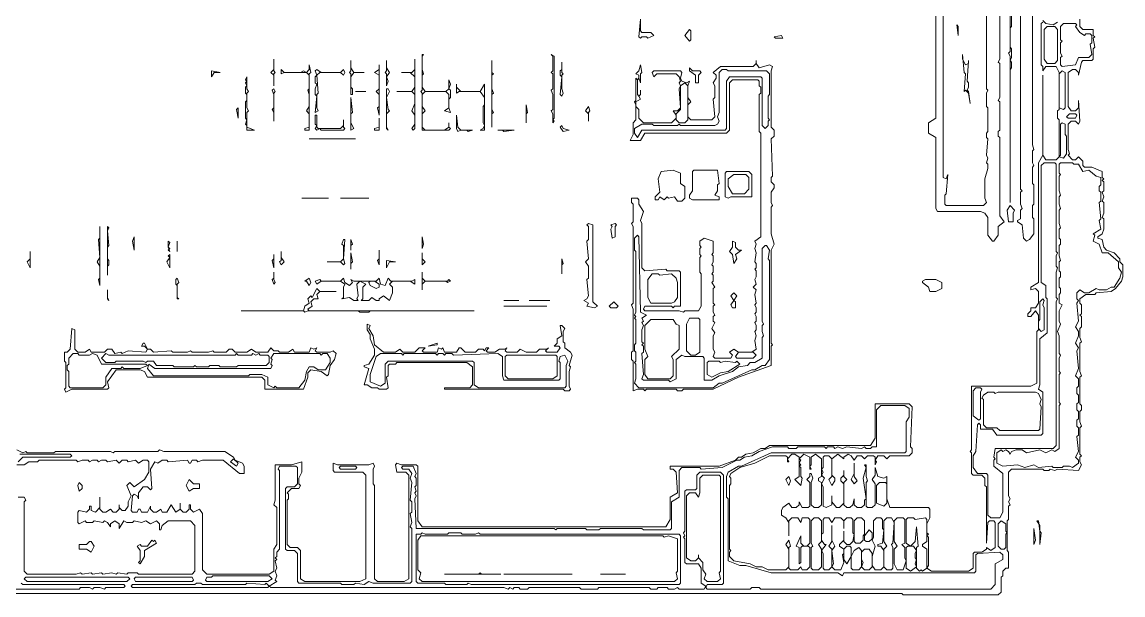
# Model space of a CAD drawing. Header units: millimetres. Extents: x -943 to 57094, y -4146 to 35497.
# Drawn here: x 26056 to 57094, y 10 to 16148 of the extents above; entities that cross this region are included whole.
import ezdxf

# ---------------------------------------------------------------- set-up
doc = ezdxf.new("R2010")
doc.units = ezdxf.units.MM
doc.layers.add('RASTER_CONTOURS', color=7, linetype='Continuous', lineweight=18, true_color=0x50555f)

msp = doc.modelspace()

# ---------------------------------------------------------------- linework, layer by layer
at = {"layer": 'RASTER_CONTOURS'}
for points in [[(51820, 17691), (51820, 13437), (51611, 13312), (51611, 13020), (51820, 12895), (51820, 10894), (51862, 10810), (53076, 10810), (53201, 10768), (53285, 10643), (53285, 10143), (53411, 9976), (53452, 9976), (53578, 10143), (53578, 10393), (53745, 10518), (53620, 10685), (53620, 12895), (53578, 12937), (53578, 13062), (53620, 13104), (53620, 13896), (53578, 13938), (53620, 14021), (53620, 14980), (53578, 15022), (53620, 15105), (53620, 17441)], [(53243, 17232), (53243, 14271), (53285, 14230), (53243, 14146), (53243, 13771), (53285, 13729), (53285, 13062), (53243, 13020), (53243, 12895), (53285, 12854), (53243, 12395), (53285, 12311), (53243, 12186), (53285, 12145), (53285, 12020), (53201, 11728), (53201, 11186), (53243, 11060), (53159, 10977), (52113, 10977), (52071, 11019), (52071, 11269), (52113, 11311), (52155, 11853), (52113, 11728), (52029, 11769), (52029, 17607)], [(53913, 17316), (53913, 15314), (53871, 15272), (53913, 15189), (53913, 11060), (53913, 14814), (53955, 14855), (53955, 15022), (53913, 15064), (53955, 15147), (53955, 15397), (53913, 15439), (53913, 15981), (53955, 16023), (53955, 16940)], [(54206, 17190), (54206, 11436), (54248, 11394), (54206, 11352), (54206, 11019), (54248, 10894), (54206, 10852), (54206, 10602), (54122, 10560), (54122, 10518), (54248, 10435), (54290, 10060), (54373, 9976), (54457, 10018), (54583, 10185), (54583, 10602), (54541, 10643), (54541, 10977), (54583, 11019), (54583, 11561), (54541, 11603), (54541, 12061), (54583, 12103), (54541, 12186), (54541, 12520), (54583, 12562), (54541, 12687), (54541, 16899)], [(9710, 51), (50857, 51), (50899, 10), (53578, 10), (53662, 93), (53662, 510), (53704, 552), (53704, 677), (53787, 760), (53871, 760), (53871, 1219), (53829, 1261), (53829, 2095), (53871, 2136), (53871, 2512), (53913, 2553), (53871, 2637), (53913, 2720), (53871, 2804), (53871, 3471), (53955, 3554), (54834, 3554), (54876, 3513), (55001, 3513), (55043, 3554), (55169, 3513), (55252, 3554), (55838, 3513), (55922, 3679), (55880, 3763), (55880, 3888), (55922, 3930), (55880, 3971), (55880, 4722), (55922, 4764), (55880, 4889), (55880, 5181), (55922, 5222), (55922, 5347), (55880, 5389), (55880, 6140), (55922, 6181), (55880, 6306), (55880, 7099), (55922, 7141), (55880, 7266), (55880, 7516), (55922, 7558), (55922, 7849), (55880, 7891), (55922, 7933), (55922, 8183), (55880, 8225), (55880, 8350), (56048, 8475), (56299, 8475), (56341, 8517), (56759, 8558), (56885, 8642), (57052, 8850), (57094, 8975), (57094, 9309), (57010, 9392), (57010, 9476), (56843, 9643), (56634, 9726), (56550, 9809), (56508, 10018), (56383, 10060), (56383, 10101), (56508, 10185), (56550, 10310), (56550, 10602), (56508, 10643), (56550, 10768), (56550, 11060), (56508, 11102), (56550, 11227), (56508, 11352), (56550, 11394), (56550, 11644), (56508, 11686), (56550, 11728), (56508, 11769), (56508, 11936), (56215, 12061), (56006, 12061), (55964, 12103), (55964, 12228), (55838, 12353), (55755, 12270), (55671, 12270), (55545, 12395), (55587, 12437), (55545, 12562), (55545, 13271), (55629, 13354), (55755, 13354), (55838, 13271), (55880, 13354), (55838, 13938), (55838, 13729), (55755, 13646), (55629, 13646), (55545, 13771), (55545, 14730), (55671, 14814), (55755, 14814), (55838, 14730), (55838, 14647), (55922, 15022), (55964, 15064), (56215, 15064), (56257, 15105), (56257, 15397), (56299, 15439), (56257, 15689), (56299, 15731), (56257, 15773), (56257, 15939), (55964, 15939), (55880, 16023), (55880, 16231)], [(54834, 16148), (54792, 16106), (54792, 14939), (54834, 14897), (54834, 14772), (54918, 14897), (55211, 14897), (55294, 14730), (55294, 13688), (55252, 13646), (55252, 13437), (55294, 13396), (55294, 12353), (55211, 12270), (54918, 12270), (54834, 12395), (54834, 14647), (54834, 12395), (54708, 12186), (54708, 8809), (54499, 8683), (54499, 8600), (54625, 8642), (54708, 8558), (54708, 8225), (54625, 8100), (54499, 8100), (54499, 8016), (54415, 7933), (54415, 7849), (54499, 7849), (54625, 8016), (54708, 7891), (54708, 7474), (54666, 7432), (54666, 5973), (54499, 5889), (52825, 5889), (52825, 4096), (52783, 4055), (52825, 4013), (52825, 3429), (52866, 3387), (53118, 3387), (53201, 3304), (53201, 3096), (53243, 3054), (53243, 1469), (53285, 2053), (53327, 2095), (53452, 2095), (53494, 2053), (53494, 1344), (53369, 1261), (53243, 1344), (53243, 1302), (53118, 1219), (52908, 1219), (52866, 1177), (52866, 760), (52741, 677), (51694, 677), (51569, 760), (51611, 844), (51611, 1636), (51569, 1678), (51611, 1719), (51569, 1761), (51569, 2011), (51653, 2178), (51653, 2428), (51611, 2470), (50522, 2470), (50439, 2720), (50439, 3346), (50355, 3304), (50187, 3346), (50104, 3596), (50104, 3387), (50020, 3262), (50104, 3137), (50104, 2553), (50020, 2470), (49894, 2470), (49853, 2512), (49853, 3179), (49894, 3221), (49853, 3346), (49853, 3679), (49811, 3679), (49853, 3596), (49769, 3304), (49853, 2720), (49811, 2678), (49811, 2553), (49727, 2470), (49601, 2470), (49518, 2553), (49518, 2720), (49476, 2553), (49392, 2470), (49308, 2470), (49225, 2553), (49225, 3179), (49308, 3262), (49225, 3346), (49225, 3513), (49225, 3387), (49141, 3304), (49141, 3221), (49225, 3137), (49225, 2595), (49099, 2470), (49015, 2470), (48890, 2637), (48890, 2804), (48890, 2553), (48722, 2470), (48639, 2512), (48639, 3054), (48597, 3137), (48681, 3304), (48597, 3387), (48639, 3471), (48597, 3554), (48639, 3596), (48639, 3888), (48681, 3930), (48806, 3930), (48890, 3846), (48890, 3346), (48806, 3262), (48890, 3096), (48974, 3221), (48974, 3304), (48890, 3387), (48890, 3846), (49057, 3971), (49225, 3846), (49225, 3888), (49350, 3971), (49434, 3930), (49518, 3804), (49601, 3930), (49727, 3930), (49811, 3846), (49894, 3930), (50062, 3930), (50104, 3888), (50104, 3679), (50146, 3763), (50104, 3804), (50187, 3930), (50355, 3930), (50439, 3846), (50522, 3930), (51066, 3930), (51150, 4013), (51150, 4138), (51108, 4180), (51150, 5306), (51066, 5389), (50104, 5389), (50104, 4430), (49978, 4221), (47132, 4221), (47006, 4138), (46881, 4138), (46671, 4013), (46462, 3971), (46336, 3888), (46253, 3888), (46169, 3804), (45709, 3638), (44327, 3638), (44327, 3554), (44411, 3554), (44495, 3471), (44536, 2887), (44327, 2762), (44327, 2136), (44202, 1928), (37337, 1928), (37211, 2095), (37211, 3638), (37169, 3679), (36751, 3679), (36625, 3721), (36583, 3679), (36625, 3471), (36876, 3471), (36960, 3387), (36960, 468), (36834, 385), (36081, 385), (35997, 468), (35997, 3096), (35955, 3137), (35955, 3554), (35997, 3638), (35955, 3721), (35830, 3679), (34951, 3679), (34825, 3721), (34825, 3513), (34867, 3471), (35662, 3471), (35746, 3387), (35746, 468), (35579, 385), (34030, 385), (33904, 468), (33904, 1261), (33821, 1344), (33611, 1344), (33528, 1427), (33528, 2678), (33569, 2720), (33569, 2845), (33528, 2887), (33653, 3012), (33862, 3012), (33904, 3096), (33862, 3137), (33862, 3304), (33946, 3471), (33946, 3763), (33653, 3679), (33193, 3679), (33193, 2678), (33151, 2553), (33235, 2470), (33235, 1427), (33151, 1302), (33151, 677), (33025, 593), (31267, 593), (31142, 719), (31142, 2303), (31058, 2428), (30890, 2345), (30807, 2428), (30807, 2553), (30765, 2553), (30765, 2428), (30681, 2345), (30597, 2345), (30514, 2428), (30514, 2595), (30514, 2428), (30388, 2345), (30263, 2553), (30137, 2345), (30011, 2345), (29970, 2428), (29844, 2345), (29760, 2345), (29677, 2428), (29677, 2512), (29593, 2345), (29425, 2345), (29384, 2428), (29342, 2428), (29300, 2345), (29174, 2345), (29132, 2387), (29174, 2804), (29216, 2845), (29300, 2804), (29342, 2720), (29342, 2887), (29467, 3054), (29593, 3054), (29677, 2970), (29718, 3012), (29677, 3554), (29802, 3763), (29886, 3721), (30011, 3804), (30137, 3804), (30179, 3763), (30723, 3804), (30765, 3721), (30807, 3721), (30849, 3804), (30974, 3804), (31016, 3763), (31142, 3804), (31728, 3804), (32188, 3429), (32314, 3429), (32314, 3638), (32272, 3721), (32063, 3804), (32021, 3888), (31770, 4055), (30053, 4055), (29928, 4096), (29886, 4055), (28672, 4055), (28630, 4013), (28546, 4055), (26998, 4055), (26956, 4013), (26202, 4013), (26160, 4055), (26077, 4013), (25909, 4096)], [(55252, 16148), (55127, 16065), (54918, 16106), (54834, 16190)], [(25909, 3679), (26119, 3679), (26244, 3763), (26495, 3763), (26537, 3804), (27584, 3804), (27625, 3763), (27751, 3804), (27918, 3804), (27960, 3763), (28044, 3804), (28170, 3804), (28212, 3763), (28295, 3804), (28421, 3804), (28463, 3763), (28714, 3804), (28798, 3721), (28881, 3804), (29007, 3804), (29049, 3763), (29258, 3804), (29342, 3721), (29467, 3804), (29593, 3804), (29635, 3763), (29635, 3471), (29509, 3262), (29216, 3054), (29091, 3179), (29007, 3096), (29132, 2804), (29049, 2637), (29049, 2512), (28965, 2387), (28881, 2387), (28798, 2470), (28798, 2553), (28798, 2428), (28714, 2345), (28630, 2345), (28546, 2428), (28421, 2345), (28337, 2345), (28253, 2428), (28253, 2762), (28253, 2470), (28128, 2345), (28002, 2387), (28002, 2512), (27960, 2512), (27960, 2428), (27877, 2345), (27667, 2387), (27625, 2345), (27625, 2053), (27667, 2011), (27835, 2095), (27877, 2053), (28044, 2053), (28086, 2095), (28337, 2053), (28379, 2095), (28463, 2053), (28546, 1928), (28546, 2011), (28672, 2095), (28798, 2011), (28798, 1886), (28923, 2095), (29007, 2053), (29174, 2053), (29216, 2095), (29425, 2053), (29551, 2095), (29677, 2011), (29844, 2095), (29928, 2011), (29928, 1844), (29970, 1844), (30011, 1970), (30179, 2095), (30807, 2095), (30932, 1970), (30932, 677), (30849, 593), (29342, 593), (29300, 635), (29049, 635), (29007, 593), (28756, 635), (28714, 593), (28588, 635), (28337, 593), (28295, 635), (28044, 593), (28002, 635), (27751, 593), (27709, 635), (27584, 593), (26202, 593), (26119, 677), (26119, 2637), (26160, 2678), (26119, 2762), (25951, 2762)], [(25993, 3971), (27416, 3971), (27458, 3930), (27416, 3888), (26077, 3888), (25951, 3763)], [(26035, 343), (26077, 302), (28923, 302), (28965, 260), (28923, 218), (28421, 218), (28379, 176), (28253, 218), (28086, 218), (28044, 176), (27960, 218), (27709, 218), (27667, 176), (21682, 176)]]:
    msp.add_lwpolyline(points, dxfattribs=at)
for points in [[(43490, 16231), (43448, 15731), (43490, 15689), (43532, 15731), (43657, 15731), (43699, 15689), (43867, 15773), (43783, 15856), (43532, 15856), (43490, 15898)], [(44871, 15939), (44746, 15773), (44871, 15606), (44913, 15648), (44913, 15898)], [(52406, 16065), (52448, 15773), (52448, 16023)], [(54959, 16023), (55169, 16023), (55252, 15939), (55252, 15064), (55169, 14980), (54959, 14980), (54876, 15105), (54876, 15939)], [(55755, 16106), (55797, 16065), (55755, 16023), (55880, 15856), (56006, 15773), (56048, 15814), (56173, 15814), (56215, 15773), (56215, 15564), (56173, 15522), (56215, 15231), (56131, 15147), (55838, 15147), (55755, 14939), (55378, 14897), (55336, 14939), (55336, 15147), (55378, 15189), (55336, 15272), (55336, 15564), (55378, 15606), (55336, 15648), (55336, 16023), (55420, 16106)], [(47257, 15731), (47299, 15689), (47508, 15689), (47467, 15773)], [(37337, 15231), (37337, 14230), (37295, 14188), (37337, 14146), (37337, 13104), (38090, 13104), (38132, 13145), (38090, 13187), (38090, 13312), (38090, 13187), (37965, 13104), (37420, 13104), (37337, 13187), (37337, 13562), (37420, 13646), (37337, 13771), (37337, 14105), (37420, 14188), (38007, 14188), (38090, 14105), (38090, 13729), (37965, 13646), (38132, 13604), (38090, 13729), (38090, 13979), (38132, 14021), (38132, 14230), (38090, 14271), (38132, 14396), (38090, 14522), (38090, 14271), (38007, 14188), (37420, 14188), (37337, 14313), (37337, 14647), (37379, 14688), (37337, 14814), (37337, 15189), (37379, 15231)], [(40978, 15231), (41020, 15189), (41020, 14772), (40978, 14730), (41020, 14688), (41020, 14271), (40978, 14230), (41020, 14105), (41020, 13688), (40978, 13646), (41020, 13562), (41020, 13312), (41062, 13354), (41020, 13396), (41062, 13437), (41062, 15189)], [(52573, 15231), (52615, 14730), (52657, 14688), (52615, 14188), (52657, 14230), (52741, 14146), (52783, 13854), (52741, 14188), (52699, 14230), (52741, 14313), (52741, 14438), (52699, 14480), (52741, 15064), (52741, 14980), (52657, 14939), (52573, 15105)], [(33151, 15105), (33151, 14814), (33067, 14730), (33151, 14647), (33151, 14355), (33151, 14688), (33193, 14730), (33151, 14772)], [(34155, 14939), (34155, 14814), (34072, 14730), (33988, 14772), (33904, 14730), (33444, 14730), (33360, 14814), (33360, 14688), (33444, 14730), (34072, 14730), (34155, 14647), (34155, 14271), (34114, 14230), (34155, 14105), (34155, 13771), (34072, 13646), (34155, 13562), (34155, 13187), (34030, 13145), (34030, 13104), (34155, 13104), (34155, 14688), (34197, 14730)], [(35328, 15064), (35328, 14772), (35286, 14730), (35328, 14688), (35328, 14105), (35369, 14105), (35369, 14271), (35328, 14313), (35328, 14605), (35411, 14730), (35704, 14730), (35411, 14730), (35328, 14855)], [(36123, 14939), (36123, 14814), (35997, 14730), (36123, 14647), (36123, 14271), (36039, 14188), (36123, 14105), (36123, 13771), (36081, 13729), (36123, 13521)], [(36332, 15064), (36332, 14772), (36290, 14730), (36332, 14688), (36332, 14355), (36374, 14480), (36332, 14605), (36416, 14730), (36332, 14855)], [(37127, 15105), (37127, 14814), (37044, 14730), (36751, 14730), (37002, 14730), (37127, 14605), (37127, 14313), (37044, 14188), (36625, 14188), (37044, 14188), (37127, 14105), (37127, 13854), (37044, 13646), (37127, 13521), (37127, 13271), (37044, 13145), (37086, 13104), (37127, 13145)], [(39304, 15064), (39304, 13187), (39304, 13562), (39346, 13604), (39304, 13688), (39304, 14105), (39346, 14146), (39304, 14271), (39304, 14647), (39346, 14688), (39304, 14730)], [(41272, 15022), (41272, 14814), (41230, 14772), (41230, 14647), (41272, 14605), (41230, 14105), (41272, 14063), (41313, 14146), (41272, 14271), (41272, 14647), (41313, 14688), (41272, 14730)], [(47132, 14939), (46839, 14855), (46755, 14980), (46755, 15064), (46755, 14980), (46671, 14897), (45750, 14897), (45541, 14730), (45625, 14647), (45625, 14563), (45541, 14438), (45583, 14355), (45583, 14021), (45541, 13979), (45583, 13479), (45499, 13396), (44913, 13396), (44830, 13479), (44830, 13813), (44913, 13896), (44830, 14021), (44830, 14355), (44871, 14480), (44788, 14438), (44662, 14480), (44620, 14563), (44662, 14730), (44620, 14772), (43867, 14772), (43825, 14730), (43867, 14605), (43950, 14688), (44495, 14688), (44578, 14605), (44620, 14480), (44578, 14438), (44620, 14355), (44578, 14271), (44620, 13729), (44536, 13646), (44411, 13646), (44495, 13521), (44495, 13437), (44369, 13312), (43574, 13312), (43448, 13437), (43448, 13688), (43364, 13771), (43364, 13896), (43490, 13979), (43448, 14063), (43490, 14105), (43490, 14230), (43490, 14105), (43448, 14063), (43406, 14105), (43406, 14522), (43448, 14563), (43490, 14438), (43490, 14688), (43532, 14730), (43490, 14939), (43448, 14772), (43364, 14688), (43448, 14647), (43448, 14563), (43406, 14522), (43364, 14563), (43364, 13938), (43323, 13896), (43364, 13813), (43364, 13396), (43281, 13312), (43281, 12979), (43197, 12812), (43490, 12812), (43616, 13020), (45918, 13020), (46002, 13104), (46002, 14438), (46085, 14522), (46797, 14522), (46839, 14480), (46839, 14355), (46881, 14313), (46881, 14146), (46839, 14105), (46839, 13062), (46881, 13020), (46881, 10101), (46713, 9976), (46755, 9893), (46713, 9768), (46755, 9643), (46713, 9392), (46755, 9351), (46755, 9226), (46713, 9184), (46755, 9142), (46755, 8975), (46713, 8892), (46755, 8767), (46671, 8683), (46755, 8600), (46713, 8475), (46755, 8225), (46713, 8183), (46755, 8100), (46755, 7975), (46713, 7933), (46755, 7849), (46755, 7724), (46713, 7683), (46755, 7599), (46755, 7474), (46713, 7432), (46755, 7307), (46713, 7182), (46755, 6932), (46629, 6849), (46253, 6849), (46127, 6932), (46002, 6849), (46085, 6765), (46043, 6682), (45583, 6682), (45541, 6723), (45583, 6849), (45541, 6932), (45541, 7307), (45583, 7391), (45499, 7516), (45583, 7683), (45541, 7724), (45541, 7849), (45583, 7891), (45541, 7975), (45541, 8141), (45583, 8183), (45541, 8225), (45541, 8642), (45583, 8683), (45499, 8809), (45541, 8850), (45541, 9017), (45499, 9059), (45541, 9100), (45541, 9267), (45499, 9309), (45541, 9392), (45541, 9559), (45499, 9601), (45541, 9643), (45541, 9976), (45290, 10060), (45164, 9976), (45164, 9851), (45206, 9809), (45164, 9768), (45164, 9601), (45206, 9559), (45164, 9517), (45164, 9100), (45206, 9059), (45206, 8141), (45123, 8016), (44746, 8016), (44704, 7975), (44578, 8016), (43616, 8016), (43574, 8058), (43616, 8141), (44369, 8141), (44411, 8100), (44453, 8141), (44620, 8141), (44620, 9100), (44578, 9142), (44243, 9142), (44202, 9184), (43616, 9142), (43532, 9226), (43532, 10477), (43490, 10560), (43574, 10810), (43448, 11019), (43448, 11144), (43406, 11186), (43239, 11186), (43239, 11060), (43281, 11019), (43281, 10518), (43239, 10477), (43281, 10393), (43281, 8225), (43239, 8183), (43281, 8058), (43281, 6890), (43239, 6849), (43239, 6640), (43281, 6598), (43281, 5764), (43406, 5806), (43574, 5806), (43616, 5764), (43657, 5806), (44495, 5806), (44536, 5764), (44662, 5764), (44704, 5806), (45541, 5806), (46253, 6140), (47174, 6473), (47174, 7015), (47215, 7057), (47174, 7099), (47174, 9726), (47257, 9893), (47174, 10185), (47174, 10935), (47215, 10977), (47174, 11060), (47174, 11352), (47257, 11477), (47257, 11561), (47174, 11644), (47174, 11769), (47215, 11811), (47174, 12854), (47257, 12937), (47257, 13104), (47174, 13187), (47174, 14772), (47215, 14897)], [(31393, 14605), (31477, 14730), (31644, 14730), (31393, 14772)], [(32397, 14605), (32356, 14522), (32397, 14480), (32356, 14438), (32397, 14355), (32356, 14313), (32356, 14146), (32397, 14105), (32397, 13938), (32356, 13896), (32356, 13437), (32397, 13396), (32356, 13271), (32397, 13229), (32397, 13104), (32607, 13104), (32397, 13187), (32397, 13604), (32439, 13646), (32397, 13729), (32397, 14146), (32439, 14188), (32397, 14271)], [(35118, 14814), (35035, 14730), (34490, 14730), (34365, 14814), (34323, 14772), (34365, 14647), (34323, 14605), (34323, 14438), (34365, 14396), (34323, 14271), (34323, 14105), (34365, 14063), (34323, 13604), (34407, 13646), (34365, 13729), (34365, 14105), (34407, 14146), (34365, 14647), (34448, 14730), (35035, 14730), (35118, 14647), (35160, 14730)], [(47132, 14688), (47132, 14105), (47090, 14063), (47090, 13437), (47132, 13396), (47090, 13354), (47090, 13229), (47006, 13145), (46922, 13229), (46922, 14563), (46881, 14605), (46002, 14605), (45918, 14480), (45918, 13145), (45876, 13104), (43532, 13104), (43406, 12895), (43323, 13020), (43323, 13145), (43532, 13271), (43825, 13271), (43867, 13229), (44536, 13229), (44578, 13271), (44620, 13229), (45583, 13229), (45667, 13271), (45709, 13354), (45667, 13479), (45709, 13604), (45709, 14730), (45792, 14814), (45918, 14814), (45960, 14772), (47048, 14772)], [(44871, 14855), (44871, 14772), (45039, 14647), (45039, 14438), (45123, 14438), (45123, 14647), (45206, 14730), (45164, 14772), (44955, 14772)], [(55378, 14772), (55462, 14730), (55462, 13729), (55420, 13688), (55294, 13729), (55294, 14688)], [(38300, 14396), (38300, 14146), (38383, 14188), (38969, 14188), (39095, 14021), (39095, 13813), (39053, 13771), (39053, 13312), (39095, 13229), (39053, 13145), (38969, 13104), (39095, 13104), (39095, 14396), (38969, 14188), (38425, 14188), (38300, 14313)], [(44746, 14438), (44830, 14355), (44830, 13396), (44746, 13312), (44578, 13312), (44495, 13396), (44495, 13562), (44620, 13688), (44620, 14355)], [(33151, 14271), (33109, 14230), (33151, 14105), (33151, 13729), (33109, 13688), (33151, 13604), (33151, 13354), (33151, 14146), (33193, 14188)], [(35328, 14021), (35328, 13104), (35411, 13145), (35328, 13312), (35328, 13562), (35369, 13604)], [(35453, 14188), (35746, 14188)], [(36332, 14271), (36332, 13145), (36374, 13104), (36332, 13187), (36332, 13562), (36416, 13646), (36374, 13688), (36332, 14021), (36416, 14188), (36374, 14271)], [(32146, 13729), (32104, 13688), (32146, 13437)], [(40267, 13813), (40267, 13312), (40267, 13562), (40309, 13604)], [(42025, 13771), (41941, 13646), (42025, 13562), (42025, 13354), (42025, 13604), (42067, 13646)], [(34323, 13521), (34323, 13271), (34365, 13229), (34323, 13145), (34365, 13104), (34448, 13145), (34490, 13104), (35118, 13104), (35160, 13145), (35118, 13187), (35118, 13396), (35118, 13229), (35035, 13145), (34407, 13145), (34365, 13187), (34365, 13521)], [(36123, 13437), (36123, 13187), (35997, 13145), (35997, 13104), (36123, 13104)], [(38300, 13521), (38300, 13145), (38341, 13062), (38425, 13104), (38593, 13104), (38634, 13062), (38760, 13104), (38425, 13104), (38341, 13187)], [(55504, 13479), (55587, 13562), (55755, 13562), (55797, 13521), (55755, 13437), (55545, 13437)], [(39472, 13104), (39597, 13104), (39639, 13062), (39932, 13104)], [(41230, 13187), (41313, 13062), (41481, 13104), (41313, 13145), (41272, 13229)], [(55378, 13312), (55462, 13271), (55462, 12979), (55504, 12937), (55504, 12437), (55420, 12311), (55294, 12353), (55336, 12395), (55336, 13271)], [(34155, 12854), (35453, 12854)], [(55169, 12186), (55211, 12145), (55211, 9684), (55252, 9643), (55211, 9559), (55211, 9267), (55252, 9226), (55211, 9100), (55211, 8392), (55252, 8350), (55211, 8266), (55211, 4221), (55127, 4138), (53494, 4138), (53452, 3888), (53494, 3846), (53452, 3804), (53452, 3638), (53704, 3429), (53704, 2345), (53620, 2178), (53369, 2178), (53285, 2261), (53285, 3387), (53243, 3429), (52992, 3429), (52866, 3596), (52866, 3930), (52950, 4055), (52992, 4805), (53034, 4847), (53076, 4805), (53076, 4680), (53411, 4680), (53536, 4513), (54792, 4513), (54834, 4555), (54834, 5723), (54708, 5806), (54750, 5931), (54750, 7224), (54959, 7391), (54959, 8350), (54918, 8392), (54918, 8725), (54792, 8809), (54792, 12103), (54876, 12186)], [(55671, 12186), (55713, 12145), (55838, 12145), (55964, 11936), (56131, 11978), (56341, 11811), (56466, 11769), (56466, 11561), (56424, 11519), (56424, 11394), (56466, 11352), (56466, 11102), (56424, 11060), (56466, 10602), (56424, 10560), (56466, 10310), (56257, 10185), (56299, 10143), (56257, 9976), (56424, 9893), (56508, 9643), (56676, 9643), (56969, 9392), (56969, 9226), (57052, 9100), (57010, 8934), (56843, 8683), (56759, 8683), (56634, 8600), (56424, 8600), (56341, 8642), (56131, 8517), (56006, 8517), (55880, 8600), (55797, 8517), (55797, 8350), (55838, 8308), (55797, 8225), (55838, 7724), (55755, 7558), (55838, 7432), (55838, 7307), (55755, 7099), (55838, 6974), (55797, 6890), (55838, 6390), (55755, 6181), (55838, 6098), (55838, 5889), (55797, 5848), (55797, 5681), (55838, 5639), (55838, 5431), (55797, 5389), (55797, 5222), (55838, 5181), (55838, 4972), (55797, 4930), (55797, 4764), (55838, 4722), (55838, 4513), (55797, 4472), (55838, 4055), (55755, 3888), (55838, 3804), (55838, 3721), (55671, 3596), (55587, 3638), (55420, 3638), (55378, 3596), (55127, 3596), (55085, 3638), (54708, 3596), (54583, 3679), (54331, 3596), (54122, 3679), (53704, 3638), (53536, 3721), (53536, 4013), (53662, 4096), (53704, 4055), (53787, 4096), (53871, 4055), (53913, 3971), (53955, 4055), (54080, 4096), (54248, 4096), (54373, 4013), (54750, 4096), (54918, 4013), (55085, 4096), (55169, 4055), (55294, 4138), (55294, 5347), (55336, 5389), (55294, 5431), (55294, 6223), (55336, 6265), (55294, 6306), (55294, 6682), (55336, 6765), (55294, 6807), (55294, 7307), (55252, 7432), (55336, 7641), (55294, 7724), (55294, 8016), (55378, 8183), (55294, 8225), (55294, 8475), (55336, 8517), (55336, 8642), (55294, 8683), (55294, 8934), (55336, 8975), (55336, 9100), (55294, 9142), (55294, 9392), (55336, 9434), (55294, 9559), (55294, 9851), (55336, 9893), (55336, 10018), (55294, 10060), (55294, 10310), (55336, 10351), (55294, 10477), (55294, 10852), (55336, 10894), (55294, 11019), (55294, 11227), (55336, 11269), (55294, 11394), (55294, 11811), (55336, 11853), (55294, 11894), (55294, 12145), (55336, 12186)], [(44076, 11936), (43992, 11728), (44034, 11352), (43909, 11227), (43909, 11144), (43992, 11144), (44034, 11227), (44160, 11144), (44243, 11227), (44285, 11186), (44453, 11227), (44536, 11102), (44662, 11102), (44746, 11186), (44746, 11519), (44620, 11603), (44620, 11894), (44411, 11978)], [(44997, 11978), (44955, 11936), (44955, 11394), (44871, 11269), (44871, 11186), (44955, 11144), (45709, 11144), (45709, 11227), (45583, 11269), (45667, 11394), (45667, 11561), (45709, 11603), (45667, 11978)], [(45876, 11894), (45876, 11227), (45960, 11186), (46043, 11227), (46629, 11227), (46629, 11853), (46546, 11936), (45918, 11936)], [(46127, 11853), (46462, 11853), (46546, 11769), (46546, 11436), (46420, 11311), (46085, 11311), (45960, 11519), (45960, 11728)], [(33946, 11186), (34700, 11186)], [(35035, 11186), (35830, 11186)], [(53913, 10977), (53829, 10852), (53871, 10518), (53997, 10518), (53997, 10768), (54038, 10852)], [(28253, 10393), (28253, 10060), (28212, 10018), (28253, 9517), (28170, 9392), (28253, 9267), (28253, 8934), (28212, 8892), (28253, 8725)], [(28463, 10393), (28463, 9017), (28463, 9267), (28505, 9309), (28505, 9434), (28463, 9476), (28463, 9809), (28505, 9851), (28463, 10268), (28505, 10351)], [(42025, 10477), (41983, 10435), (42025, 10393), (42025, 10018), (41983, 9976), (42025, 9476), (41941, 9392), (42025, 9267), (42025, 8934), (41983, 8892), (42025, 8433), (41983, 8350), (41899, 8308), (42025, 8225), (41983, 8141), (42192, 8100), (42276, 8141), (42151, 8266), (42151, 10435)], [(42778, 10477), (42653, 10435), (42695, 10393), (42653, 10310), (42695, 10060), (42778, 10101), (42778, 10393), (42820, 10435)], [(29216, 10101), (29174, 9976), (29216, 9726)], [(30179, 9976), (30179, 9809), (30221, 9768), (30179, 9726), (30221, 9684), (30179, 9809), (30221, 9934)], [(30430, 9976), (30430, 9684)], [(35160, 10018), (35118, 10018), (35076, 9893), (35118, 9851), (35118, 9476), (35035, 9392), (34658, 9392), (35035, 9392), (35118, 9309), (35160, 9351), (35118, 9476)], [(35328, 10018), (35328, 9726), (35328, 9851), (35369, 9893)], [(37337, 10101), (37337, 9768), (37379, 9893)], [(43323, 10060), (43406, 10143), (43448, 10101), (43490, 7975), (43657, 7891), (43532, 7808), (43574, 7724), (43532, 7683), (43574, 7599), (43532, 7474), (43532, 7141), (43574, 7099), (43532, 7057), (43574, 7015), (43574, 6849), (43532, 6807), (43574, 6223), (43532, 6098), (43574, 6056), (44285, 6056), (44327, 6015), (44495, 6098), (44495, 6640), (44662, 6765), (44746, 6723), (45248, 6723), (45290, 6682), (45290, 6056), (45499, 6056), (45709, 6181), (46085, 6306), (46253, 6432), (46504, 6473), (46588, 6557), (46713, 6557), (46922, 6682), (46922, 7266), (46964, 7307), (46922, 7432), (46922, 7599), (46964, 7641), (46922, 7724), (46922, 9768), (47006, 9851), (47048, 9851), (47132, 9726), (47090, 9476), (47132, 9434), (47132, 6640), (47006, 6473), (46922, 6473), (46713, 6348), (46629, 6348), (45792, 5973), (45709, 5973), (45541, 5848), (43448, 5848), (43323, 5973), (43364, 6098), (43364, 6515), (43323, 6557), (43364, 6598), (43364, 6849), (43323, 6890), (43323, 7057), (43364, 7099), (43364, 7766), (43323, 7808), (43364, 7849), (43323, 7891), (43364, 7975), (43364, 9684), (43323, 9726)], [(46085, 9976), (46085, 9809), (46002, 9684), (46085, 9601), (46127, 9351), (46211, 9476), (46169, 9601), (46336, 9726), (46253, 9726), (46169, 9809), (46169, 9934)], [(26286, 9684), (26286, 9476), (26202, 9392), (26286, 9226)], [(33360, 9684), (33360, 9434), (33318, 9392), (33360, 9309), (33444, 9392), (33360, 9517)], [(35328, 9643), (35328, 9184), (35328, 9351), (35369, 9392)], [(36123, 9726), (36123, 9476), (36081, 9434), (36123, 9309)], [(37337, 9643), (37337, 9309), (37420, 9392), (37337, 9476)], [(30221, 9601), (30179, 9559), (30221, 9517), (30137, 9392), (30221, 9226)], [(33151, 9601), (33151, 9476), (33109, 9434), (33151, 9226)], [(36332, 9226), (36416, 9392), (36583, 9392), (36332, 9434)], [(41272, 9476), (41272, 9059), (41272, 9309), (41313, 9351)], [(33151, 9100), (33151, 8934), (33109, 8892), (33151, 8767), (33193, 8809), (33151, 8892)], [(37337, 9100), (37337, 8600), (37337, 8767), (37420, 8850), (38007, 8850), (38048, 8809), (38132, 8850), (38090, 8892), (38048, 8850), (37420, 8850), (37337, 8934)], [(43825, 9059), (43992, 9059), (44034, 9017), (44369, 9059), (44495, 8934), (44536, 8809), (44536, 8392), (44453, 8266), (44369, 8225), (43783, 8225), (43699, 8392), (43699, 8892)], [(30430, 8934), (30388, 8892), (30388, 8767), (30430, 8725), (30430, 8350), (30472, 8350), (30430, 8392), (30430, 8767), (30472, 8809)], [(34155, 8934), (34030, 8850), (34072, 8850), (34155, 8725), (34197, 8809)], [(34323, 8850), (34365, 8767), (34490, 8850), (35035, 8850), (35160, 8767), (35118, 8683), (35118, 8392), (35076, 8350), (35286, 8392), (35411, 8308), (35537, 8308), (35495, 8350), (35537, 8433), (35495, 8767), (35579, 8850), (35746, 8767), (35662, 8683), (35662, 8350), (35621, 8308), (35830, 8308), (35914, 8392), (36039, 8308), (36123, 8308), (36123, 8350), (36248, 8433), (36416, 8308), (36500, 8517), (36500, 8683), (36416, 8767), (36500, 8850), (37002, 8850), (37127, 8767), (37127, 8892), (37044, 8850), (36458, 8850), (36374, 8934), (36290, 8725), (36165, 8767), (36123, 8934), (36039, 8850), (35411, 8850), (35328, 8892), (35369, 8809), (35286, 8725), (35160, 8809), (35118, 8934), (35035, 8850), (34490, 8850), (34448, 8892)], [(35830, 8809), (35872, 8850), (35997, 8850), (36123, 8767), (36123, 8683), (36039, 8642), (35872, 8725)], [(51443, 8850), (51443, 8809), (51611, 8683), (51653, 8558), (51820, 8558), (51987, 8642), (51987, 8809), (51820, 8892), (51527, 8892)], [(28463, 8600), (28463, 8350), (28505, 8308), (28463, 8392)], [(32230, 8016), (33988, 8016), (34030, 7975), (34114, 8016), (35537, 8016), (35579, 7975), (35830, 7975), (35872, 8016), (38802, 8016), (34155, 8016), (34114, 8058), (34239, 8141), (34197, 8266), (34281, 8350), (34407, 8350), (34365, 8475), (34448, 8558), (34909, 8558), (34448, 8558), (34365, 8642), (34239, 8392), (34197, 8433), (34114, 8350), (34155, 8225), (34030, 8141), (33988, 8016)], [(46127, 8517), (46043, 8433), (46127, 8308), (46043, 8183), (46085, 8100), (46169, 8100), (46169, 8266), (46127, 8308), (46211, 8433)], [(39639, 8308), (40058, 8308)], [(39639, 8141), (40853, 8141)], [(40351, 8308), (40937, 8308)], [(42862, 8141), (42737, 8266), (42611, 8141), (42653, 8100), (42820, 8100)], [(54834, 8350), (54876, 8308), (54834, 8183), (54876, 8100), (54876, 7474), (54792, 7432), (54708, 7516), (54708, 7724), (54750, 7766), (54750, 8266)], [(43783, 7766), (44411, 7766), (44495, 7641), (44578, 7599), (44578, 6932), (44369, 6723), (44411, 6640), (44411, 6181), (44327, 6098), (43699, 6098), (43616, 6223), (43616, 6640), (43699, 6723), (43616, 6932), (43616, 7599)], [(44871, 7808), (45123, 7808), (45164, 7766), (45164, 6849), (45039, 6765), (44913, 6765), (44788, 6890), (44788, 7641)], [(27249, 5806), (27291, 5723), (27458, 5806), (28463, 5806), (28505, 5848), (28463, 6015), (28714, 6348), (29384, 6348), (29509, 6306), (29593, 6140), (32816, 6140), (32900, 6056), (32900, 5806), (33988, 5806), (34114, 6140), (34114, 6265), (34197, 6348), (34490, 6306), (34658, 6181), (34700, 6223), (34742, 6473), (34867, 6640), (34909, 6807), (34825, 6890), (34742, 6849), (34365, 6849), (34323, 6890), (34365, 6974), (34281, 6932), (34197, 6974), (34155, 6849), (33737, 6849), (33695, 6932), (33569, 6849), (33318, 6849), (33276, 6890), (33151, 6890), (33067, 6974), (32983, 6849), (32649, 6849), (32523, 6932), (32397, 6849), (32063, 6849), (31979, 6932), (31895, 6932), (31811, 6849), (31477, 6849), (31435, 6890), (31309, 6849), (30849, 6849), (30807, 6890), (30723, 6849), (30304, 6849), (30263, 6890), (29760, 6849), (29677, 6932), (29593, 6932), (29509, 7099), (29467, 7099), (29425, 7015), (29509, 7015), (29593, 6932), (29551, 6849), (29049, 6890), (28881, 6807), (28839, 6849), (28672, 6807), (28588, 6932), (28463, 6932), (28379, 6849), (28002, 6849), (27960, 6932), (27835, 6849), (27625, 6849), (27542, 6932), (27542, 7474), (27458, 7516), (27416, 6932), (27332, 6849), (27249, 6849), (27249, 6598), (27291, 6557), (27291, 5848)], [(35788, 7641), (35788, 7474), (35872, 7349), (35872, 7224), (35997, 6932), (35997, 6765), (35830, 6515), (35704, 6473), (35704, 6432), (35830, 6390), (35704, 5931), (35788, 5931), (35914, 5848), (36081, 5848), (36123, 5806), (36332, 5806), (36374, 5848), (36332, 6140), (36374, 6181), (36374, 6473), (36416, 6515), (36583, 6515), (36625, 6557), (38593, 6557), (38760, 6432), (38760, 5931), (38676, 5848), (37965, 5848), (37965, 5806), (41313, 5806), (41355, 5764), (41481, 5764), (41523, 5806), (41481, 5889), (41481, 6306), (41523, 6432), (41481, 6473), (41565, 6765), (41523, 6849), (41355, 6974), (41355, 7099), (41313, 7141), (41313, 7432), (41355, 7516), (41272, 7599), (41230, 7599), (41272, 7307), (41146, 7224), (41146, 7099), (41062, 7015), (41188, 7015), (41230, 6974), (41146, 6849), (40853, 6849), (40811, 6890), (40895, 6974), (40853, 6932), (40644, 6932), (40560, 6849), (40267, 6849), (40099, 6932), (40016, 6849), (39723, 6849), (39681, 6890), (39723, 6974), (39681, 6932), (39513, 6932), (39388, 6849), (39179, 6849), (39137, 6890), (39220, 6974), (39137, 6974), (39095, 6890), (39053, 6932), (38927, 6932), (38844, 6849), (38551, 6849), (38425, 6974), (38383, 6974), (38300, 6849), (37965, 6849), (37923, 6974), (37881, 6932), (37797, 6974), (37755, 6849), (37379, 6849), (37337, 6890), (37420, 6974), (37253, 6974), (37127, 6849), (36793, 6849), (36709, 6932), (36583, 6849), (36248, 6849), (35997, 7057), (35955, 7307), (35830, 7516), (35872, 7599)], [(37755, 7099), (37504, 7015), (37755, 7057)], [(46169, 6723), (46253, 6849), (46671, 6849), (46755, 6765), (46671, 6682), (46211, 6682)], [(27374, 5889), (27374, 6306), (27332, 6348), (27332, 6473), (27374, 6515), (27374, 6682), (27500, 6807), (27625, 6807), (27667, 6765), (27960, 6765), (28044, 6807), (28170, 6765), (28295, 6515), (29551, 6515), (29593, 6473), (29384, 6390), (28923, 6390), (28881, 6432), (28839, 6390), (28588, 6390), (28421, 6140), (28421, 5931), (28337, 5848), (27416, 5848)], [(28295, 6682), (28421, 6807), (28505, 6765), (32063, 6765), (32104, 6807), (32146, 6765), (32523, 6765), (32565, 6807), (32649, 6765), (32732, 6807), (32774, 6765), (32983, 6765), (33025, 6723), (33025, 6557), (32942, 6473), (32146, 6473), (32104, 6432), (31644, 6432), (31602, 6473), (31351, 6473), (31309, 6432), (30974, 6432), (30932, 6473), (30890, 6432), (30346, 6432), (30304, 6473), (29844, 6473), (29760, 6598), (29593, 6598), (29551, 6557), (29467, 6598), (28714, 6598), (28672, 6557), (28421, 6557)], [(34742, 6682), (34742, 6557), (34616, 6348), (34407, 6348), (34281, 6432), (34155, 6432), (34072, 6306), (34030, 6056), (33862, 5848), (33235, 5848), (33193, 5889), (33151, 5848), (32983, 5931), (32983, 6140), (32816, 6223), (32481, 6223), (32439, 6181), (29760, 6181), (29593, 6390), (29635, 6515), (29802, 6390), (33067, 6390), (33109, 6473), (33067, 6515), (33109, 6640), (33067, 6682), (33151, 6807), (34448, 6807), (34490, 6765), (34532, 6807), (34658, 6807)], [(35872, 6223), (36039, 6723), (36165, 6807), (36751, 6807), (36793, 6765), (36834, 6807), (37713, 6807), (37755, 6765), (37797, 6807), (37923, 6807), (37965, 6765), (38007, 6807), (38174, 6807), (38216, 6765), (39472, 6807), (39597, 6723), (39597, 6181), (39639, 6056), (41188, 6056), (41230, 6098), (41230, 6557), (41188, 6598), (41230, 6723), (41355, 6765), (41439, 6598), (41397, 6473), (41397, 5889), (41355, 5848), (38927, 5848), (38802, 5931), (38802, 6557), (38760, 6598), (36374, 6598), (36290, 6515), (36290, 5973), (36165, 5889), (35872, 6015)], [(39681, 6723), (39723, 6765), (41104, 6765), (41146, 6723), (41146, 6181), (41020, 6098), (39765, 6098), (39681, 6181)], [(45374, 6223), (45374, 6557), (45416, 6598), (45709, 6598), (45750, 6557), (45876, 6598), (46169, 6557), (46211, 6598), (46295, 6515), (45960, 6306), (45750, 6265), (45499, 6140)], [(52950, 5848), (53076, 5848), (53118, 5806), (53076, 5723), (53076, 4972), (53034, 4930), (52866, 5055), (52866, 5764)], [(53159, 5639), (53285, 5723), (53452, 5723), (53494, 5681), (53578, 5723), (54625, 5723), (54708, 5681), (54792, 5514), (54750, 5389), (54792, 5306), (54750, 4680), (54708, 4638), (53620, 4638), (53536, 4722), (53243, 4722), (53159, 4805), (53159, 5514), (53118, 5556)], [(53704, 1136), (53704, 1010), (53494, 885), (53494, 302), (53369, 176), (46881, 176), (46839, 218), (46629, 218), (46588, 176), (45374, 176), (45332, 218), (45374, 302), (45792, 302), (45834, 343), (45834, 3387), (45750, 3471), (45164, 3471), (45081, 3387), (45081, 3012), (45039, 2970), (44788, 2970), (44746, 2929), (44746, 1803), (44704, 1761), (44746, 1678), (44704, 1636), (44746, 1594), (44746, 927), (44788, 885), (45123, 885), (45206, 760), (45206, 343), (45332, 260), (45290, 176), (44578, 176), (44536, 218), (44453, 176), (44285, 176), (44243, 218), (43992, 218), (43950, 176), (43783, 176), (43741, 218), (42318, 218), (42276, 176), (41816, 176), (41774, 218), (40351, 218), (40309, 176), (40099, 176), (40058, 218), (39932, 218), (39890, 176), (39806, 218), (39765, 176), (39639, 218), (33067, 218), (33025, 260), (33235, 385), (33193, 427), (33235, 552), (33193, 677), (33235, 760), (33193, 969), (33235, 1010), (33193, 1052), (33235, 1094), (33235, 1219), (33318, 1302), (33318, 3513), (33276, 3554), (33318, 3638), (33779, 3638), (33821, 3596), (33821, 3137), (33737, 3054), (33528, 3054), (33486, 3012), (33486, 1302), (33528, 1261), (33737, 1261), (33821, 1177), (33821, 385), (33862, 343), (35035, 343), (35076, 302), (35411, 302), (35453, 343), (35704, 302), (35830, 385), (35955, 343), (37002, 343), (37044, 385), (37044, 1886), (37002, 1928), (37044, 2053), (37002, 2303), (37044, 2345), (37044, 2637), (37002, 2678), (37044, 3179), (37002, 3304), (37044, 3429), (36960, 3554), (36793, 3554), (36751, 3596), (36793, 3638), (37086, 3638), (37169, 3429), (37127, 3346), (37169, 3304), (37169, 3096), (37127, 3054), (37169, 2929), (37127, 2887), (37169, 2804), (37127, 2720), (37169, 1886), (41062, 1886), (41104, 1844), (41146, 1886), (41941, 1886), (41983, 1844), (42318, 1844), (42360, 1886), (43532, 1886), (43574, 1844), (44327, 1844), (44369, 1886), (44369, 2637), (44578, 2762), (44578, 3513), (44662, 3596), (45164, 3596), (45206, 3554), (45792, 3596), (46211, 3804), (46295, 3804), (46420, 3888), (46629, 3930), (46839, 4055), (47215, 4180), (47634, 4180), (47676, 4138), (47885, 4138), (47927, 4180), (48681, 4180), (48722, 4138), (48764, 4180), (48932, 4180), (48974, 4138), (49057, 4180), (49183, 4138), (49308, 4180), (49727, 4138), (49811, 4180), (49853, 4138), (49978, 4138), (50020, 4180), (50146, 4180), (50146, 5222), (50271, 5347), (50941, 5347), (51066, 5264), (51066, 5014), (50983, 4889), (50983, 4055), (50941, 4013), (47174, 4013), (46336, 3638), (46253, 3638), (45960, 3471), (45918, 3346), (45918, 2762), (45960, 2720), (45960, 969), (46295, 844), (46462, 844), (47174, 635), (49057, 635), (49183, 552), (49225, 635), (52908, 635), (52950, 677), (52950, 1136), (52992, 1177), (53620, 1219)], [(32021, 3846), (32146, 3721), (32104, 3638), (31937, 3763)], [(48597, 3846), (48597, 3346), (48513, 3304), (48513, 3221), (48597, 3179), (48597, 2553), (48513, 2470), (48388, 2470), (48304, 2553), (48304, 3179), (48346, 3304), (48304, 3429), (48262, 3429), (48262, 3346), (48178, 3262), (48262, 3179), (48262, 2512), (48220, 2470), (48053, 2470), (47969, 2637), (47969, 2553), (47885, 2470), (47760, 2470), (47676, 2595), (47508, 2470), (47467, 2387), (47467, 2261), (47592, 2178), (47676, 2053), (47676, 1678), (47676, 2095), (47760, 2178), (47927, 2178), (48011, 2053), (48053, 2178), (48220, 2178), (48262, 2136), (48262, 1469), (48178, 1386), (48095, 1386), (48011, 1469), (48011, 1678), (47885, 1386), (47969, 1344), (47969, 885), (48011, 927), (48011, 1344), (48053, 1386), (48220, 1386), (48262, 1344), (48262, 802), (48178, 719), (48053, 719), (48011, 802), (47927, 719), (47718, 719), (47676, 760), (47676, 1344), (47718, 1386), (47676, 1553), (47592, 1427), (47676, 1302), (47676, 802), (47592, 719), (47090, 719), (46922, 802), (46755, 802), (46588, 885), (46127, 969), (46002, 1094), (46002, 1219), (46043, 1261), (46002, 1302), (46002, 3096), (46043, 3137), (46043, 3304), (46002, 3346), (46043, 3429), (46295, 3596), (46713, 3721), (47132, 3930), (47592, 3930), (47634, 3888), (47634, 3763), (47676, 3763), (47634, 3846), (47760, 3971), (47843, 3971), (47969, 3888), (47969, 3346), (47843, 3262), (48011, 3096), (48053, 3304), (48011, 3346), (48011, 3596), (47969, 3638), (48011, 3679), (47969, 3721), (48011, 3804), (47969, 3846), (48095, 3971), (48262, 3888), (48262, 3554), (48304, 3554), (48262, 3638), (48304, 3679), (48304, 3888), (48429, 3971)], [(34993, 3596), (35035, 3638), (35453, 3638), (35495, 3596), (35453, 3554), (35035, 3554)], [(49518, 3721), (49518, 3429), (49434, 3262), (49518, 3137), (49601, 3221), (49518, 3346)], [(27667, 3179), (27625, 3096), (27667, 2929), (27751, 3012), (27751, 3096)], [(30765, 3262), (30681, 3096), (30765, 2929), (30890, 3012), (31058, 3012), (31058, 3137), (30890, 3137)], [(45248, 3387), (45709, 3387), (45750, 3346), (45750, 677), (45709, 635), (45750, 468), (45667, 385), (45374, 385), (45290, 468), (45332, 593), (45248, 719), (45248, 927), (45123, 1052), (45123, 1136), (45123, 1052), (45039, 969), (44913, 969), (44788, 1052), (44788, 2804), (44871, 2887), (45039, 2887), (45123, 2762), (45164, 2887), (45164, 3304)], [(47676, 3346), (47592, 3262), (47676, 3096), (47718, 3221)], [(50229, 3179), (50397, 3179), (50439, 3137), (50439, 2595), (50355, 2512), (50146, 2595), (50146, 3096)], [(48388, 2178), (48513, 2178), (48597, 2095), (48597, 1511), (48513, 1427), (48597, 1302), (48597, 802), (48513, 719), (48346, 719), (48304, 760), (48304, 1344), (48346, 1386), (48304, 1469), (48304, 2095)], [(48681, 2178), (48806, 2178), (48890, 2053), (48974, 2178), (49141, 2178), (49225, 2095), (49225, 1886), (49225, 2095), (49308, 2178), (49434, 2178), (49476, 2136), (49476, 1761), (49518, 1719), (49476, 1511), (49392, 1427), (49308, 1427), (49225, 1511), (49225, 1803), (49225, 1553), (49099, 1427), (49099, 1386), (49225, 1302), (49225, 1177), (49183, 1136), (49225, 927), (49141, 719), (48974, 719), (48890, 802), (48932, 885), (48890, 1261), (48974, 1386), (48890, 1553), (48890, 1970), (48890, 1511), (48806, 1386), (48890, 1302), (48890, 802), (48806, 719), (48681, 719), (48639, 760), (48639, 1177), (48597, 1261), (48722, 1427), (48681, 1427), (48597, 1553), (48597, 1719), (48639, 1761), (48639, 2136)], [(49601, 2178), (49727, 2178), (49811, 2095), (49811, 1719), (49769, 1678), (49769, 1553), (49685, 1469), (49560, 1469), (49518, 1511), (49518, 2095)], [(50146, 2178), (50271, 2178), (50313, 2136), (50313, 1886), (50355, 1844), (50313, 1469), (50187, 1427), (50187, 1386), (50271, 1386), (50355, 1261), (50355, 802), (50271, 719), (50104, 719), (50020, 844), (50020, 1094), (50104, 1386), (50020, 1553), (50062, 1636), (50062, 2095)], [(50439, 2178), (50564, 2178), (50648, 2053), (50606, 1469), (50564, 1427), (50606, 1344), (50606, 760), (50564, 719), (50439, 719), (50355, 802), (50355, 1302), (50439, 1386), (50355, 1511), (50355, 2095)], [(50732, 2178), (50899, 2178), (50941, 2136), (50941, 1469), (50857, 1427), (50941, 1344), (50941, 1052), (50983, 969), (50899, 719), (50732, 719), (50648, 885), (50648, 1302), (50732, 1386), (50648, 1511), (50648, 2095)], [(51025, 2178), (51192, 2178), (51234, 2136), (51527, 2178), (51569, 2136), (51569, 1511), (51443, 1427), (51443, 1386), (51569, 1302), (51569, 760), (51443, 677), (51401, 719), (51360, 677), (51276, 760), (51276, 1344), (51318, 1386), (51276, 1928), (51234, 1511), (51108, 1386), (50983, 1469), (50983, 2136)], [(53662, 2095), (53787, 2011), (53787, 1803), (53829, 1761), (53787, 1719), (53787, 1344), (53745, 1302), (53662, 1302), (53578, 1386), (53578, 2011)], [(54583, 1886), (54583, 1427), (54625, 1553)], [(54666, 2095), (54750, 1970), (54750, 1427), (54792, 1761), (54750, 1803), (54708, 2095)], [(29802, 1553), (29760, 1511), (29718, 1553), (29593, 1386), (29425, 1386), (29384, 1427), (29300, 1386), (29384, 1261), (29384, 969), (29342, 927), (29384, 885), (29509, 1094), (29509, 1261), (29844, 1469)], [(37169, 1719), (37169, 385), (37211, 343), (37965, 343), (38007, 302), (38593, 302), (38634, 343), (38718, 302), (44578, 302), (44620, 343), (44620, 1678), (44578, 1719), (38969, 1719), (38927, 1761), (38844, 1719), (38467, 1719), (38425, 1761), (38090, 1761), (38048, 1719), (37420, 1719), (37337, 1761), (37295, 1719)], [(37211, 1553), (37295, 1678), (44118, 1678), (44160, 1636), (44285, 1678), (44536, 1594), (44536, 677), (44495, 635), (44536, 468), (44453, 385), (37337, 385), (37253, 468), (37295, 635), (37211, 719)], [(49936, 1844), (50020, 1761), (50020, 1594), (49936, 1511), (49853, 1511), (49811, 1553), (49811, 1678)], [(28086, 1386), (28002, 1511), (27960, 1511), (27877, 1427), (27667, 1427), (27667, 1302), (27877, 1302), (28002, 1219)], [(49392, 1386), (49434, 1344), (49434, 1094), (49308, 885), (49225, 1010), (49225, 1302), (49308, 1386)], [(49643, 1344), (49727, 1261), (49727, 802), (49643, 719), (49476, 719), (49434, 760), (49434, 1094), (49518, 1261)], [(49811, 1302), (49936, 1302), (50020, 1177), (50020, 802), (49936, 719), (49811, 719), (49727, 802), (49769, 927), (49727, 1010), (49727, 1219)], [(51025, 1386), (51192, 1386), (51276, 1261), (51234, 1177), (51234, 1052), (51276, 1010), (51234, 885), (51276, 802), (51108, 677), (50983, 760), (50983, 1344)], [(39555, 593), (39011, 593), (38969, 635), (38927, 593), (37965, 593)], [(26119, 468), (26160, 510), (29049, 510), (29091, 468), (29007, 385), (26202, 385)], [(29132, 260), (29174, 302), (30932, 302), (30974, 343), (31100, 343), (31142, 302), (32356, 302), (32397, 343), (32900, 302), (32942, 343), (33025, 260), (32983, 218), (29174, 218)], [(29216, 468), (29258, 510), (30849, 510), (30890, 427), (30849, 385), (29258, 385)], [(31225, 427), (31267, 510), (31393, 510), (31435, 552), (33025, 552), (33109, 468), (32983, 385), (31267, 385)], [(39639, 593), (41565, 593)], [(42360, 593), (43071, 593)]]:
    msp.add_lwpolyline(points, close=True, dxfattribs=at)

doc.saveas('drawing.dxf')
